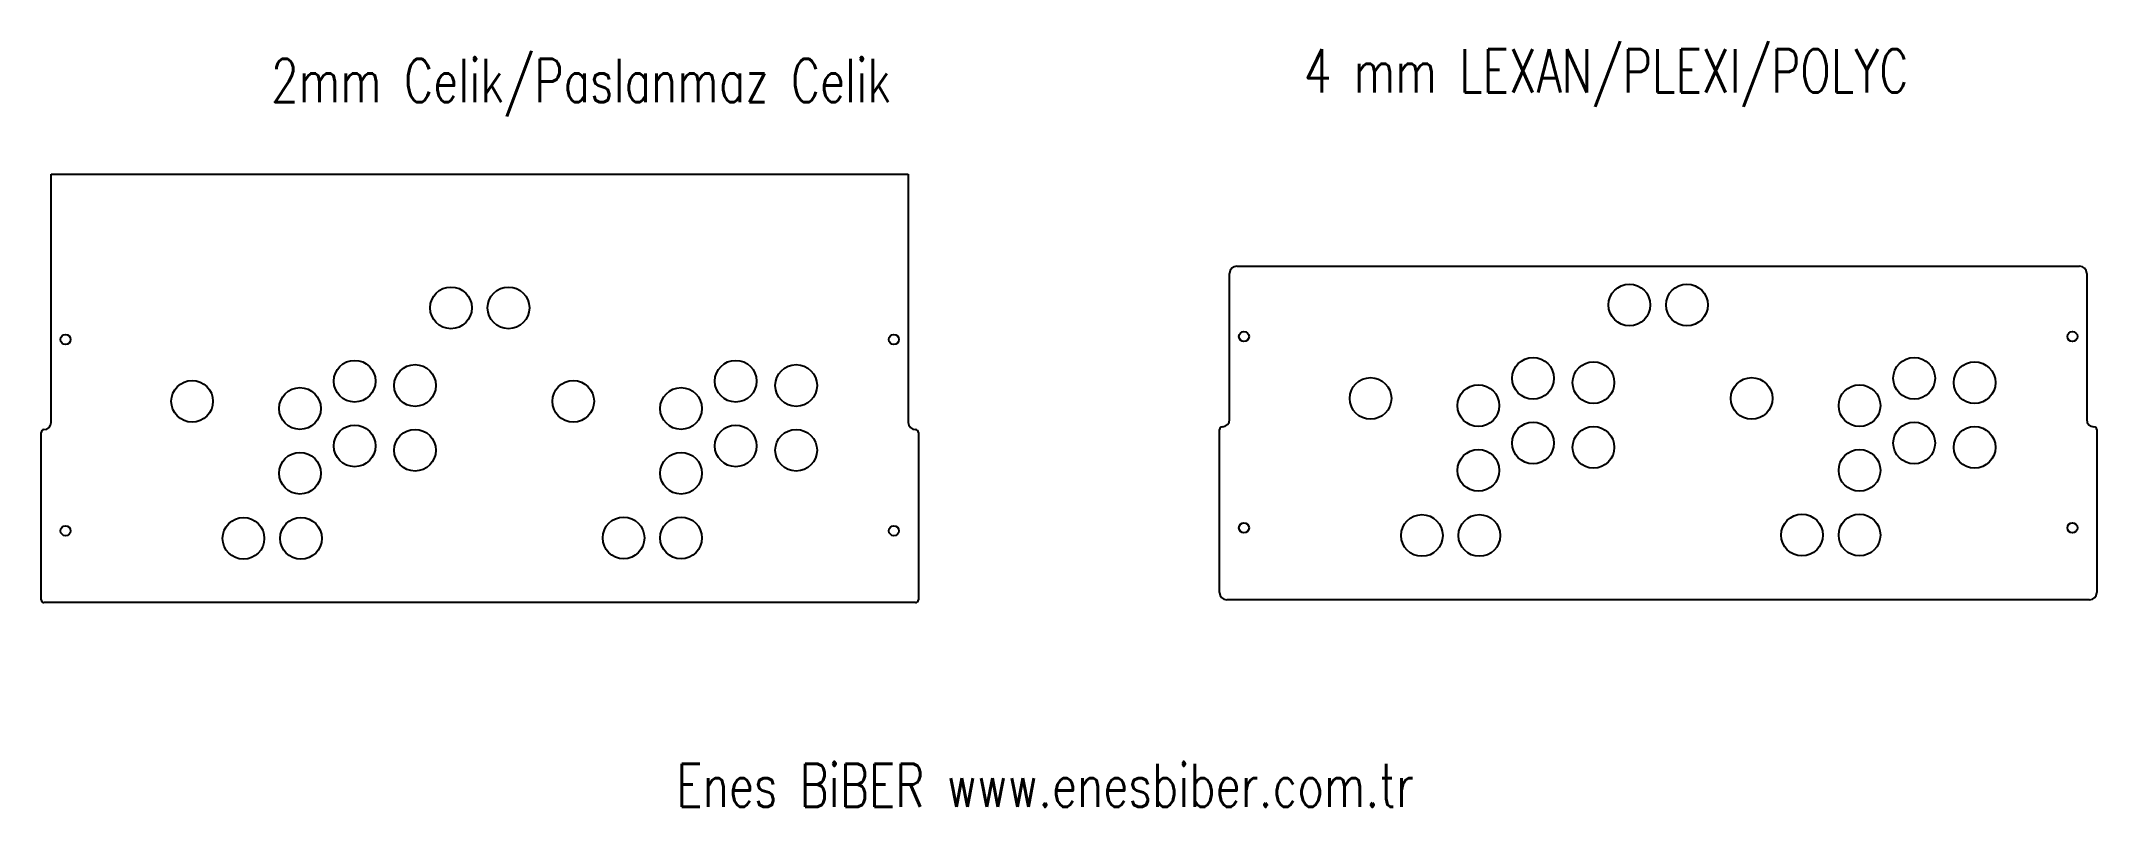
# Model space of a CAD drawing. Header units: millimetres. Extents: x 0 to 1429, y -142 to 391.
import ezdxf

# ---------------------------------------------------------------- set-up
doc = ezdxf.new("R2010")
doc.units = ezdxf.units.MM
doc.header["$LTSCALE"] = 100
doc.layers.get('0').update_dxf_attribs({"lineweight": 25})
doc.styles.add('Arch-Dim', font='romans.shx', dxfattribs={"width": 0.75})

# ---------------------------------------------------------------- blocks, each defined once
blk = doc.blocks.new('lexan')
for p, q in [((826.4, 127.3), (826.4, 229)), ((831.4, 234), (1417.4, 234)), ((1422.4, 229), (1422.4, 127.3)), ((819.4, 7), (819.4, 120.3)), ((1429.4, 120.3), (1429.4, 7)), ((1424.4, 2), (824.4, 2)), ((824.4, 2), (824.4, 2)), ((1424.4, 2), (1424.4, 2))]:
    blk.add_line(p, q)
for centre, radius in [((1104.4, 207), 14.5), ((1144.4, 207), 14.5), ((836.4, 185), 3.5), ((1412.4, 185), 3.5), ((1037.4, 156), 14.5), ((1079.4, 153), 14.5), ((1302.4, 156), 14.5), ((1344.4, 153), 14.5), ((924.4, 142), 14.5), ((999.4, 137), 14.5), ((1189.4, 142), 14.5), ((1264.4, 137), 14.5), ((1037.4, 111), 14.5), ((1079.4, 108), 14.5), ((1302.4, 111), 14.5), ((1344.4, 108), 14.5), ((999.4, 92), 14.5), ((1264.4, 92), 14.5), ((960.1, 46.7), 14.5), ((1000.1, 46.7), 14.5), ((1224.4, 47), 14.5), ((1264.4, 47), 14.5), ((836.4, 52), 3.5), ((1412.4, 52), 3.5)]:
    blk.add_circle(centre, radius)
for centre, radius, start, end in [((831.4, 229), 5, 90, 180), ((1417.4, 229), 5, 0, 90), ((821.4, 120.3), 2, 90.0848, 180), ((821.4, 127.3), 5, 270.0848, 360), ((1427.4, 127.3), 5, 180, 270), ((1427.4, 120.3), 2, 0, 90), ((824.4, 7), 5, 180, 270), ((1424.4, 7), 5, 270, 0)]:
    blk.add_arc(centre, radius, start, end)
blk = doc.blocks.new('rustfri_2mm')
for p, q in [((7, 283), (7, 298)), ((7, 298), (603, 298)), ((603, 298), (603, 283)), ((7, 233), (7, 283)), ((603, 283), (603, 233)), ((7, 125.3), (7, 233)), ((603, 233), (603, 125.3)), ((0, 2), (0, 118.3)), ((610, 118.3), (610, 2)), ((5, 0), (2, 0)), ((605, 0), (5, 0)), ((608, 0), (605, 0))]:
    blk.add_line(p, q)
for centre, radius in [((285, 205), 14.5), ((325, 205), 14.5), ((17, 183), 3.5), ((593, 183), 3.5), ((218, 154), 14.5), ((260, 151), 14.5), ((483, 154), 14.5), ((525, 151), 14.5), ((105, 140), 14.5), ((180, 135), 14.5), ((370, 140), 14.5), ((445, 135), 14.5), ((218, 109), 14.5), ((260, 106), 14.5), ((483, 109), 14.5), ((525, 106), 14.5), ((180, 90), 14.5), ((445, 90), 14.5), ((140.7, 44.7), 14.5), ((180.7, 44.7), 14.5), ((405, 45), 14.5), ((445, 45), 14.5), ((17, 50), 3.5), ((593, 50), 3.5)]:
    blk.add_circle(centre, radius)
for centre, radius, start, end in [((2, 118.3), 2, 90, 180), ((2, 125.3), 5, 270, 360), ((608, 125.3), 5, 180, 270), ((608, 118.3), 2, 0, 90), ((2, 2), 2, 180, 270), ((608, 2), 2, 270, 0)]:
    blk.add_arc(centre, radius, start, end)

msp = doc.modelspace()

# ---------------------------------------------------------------- block references
for name in ['rustfri_2mm', 'lexan']:
    msp.add_blockref(name, (0, 0))

# ---------------------------------------------------------------- texts
at = {"char_height": 30, "width": 870.418, "attachment_point": 1, "style": 'Arch-Dim'}
for s, insert in [('4 mm LEXAN/PLEXI/POLYC', (878, 384.8)), ('2mm Celik/Paslanmaz Celik', (159.8, 378.1)), ('Enes BiBER www.enesbiber.com.tr', (441.6, -112.1))]:
    msp.add_mtext(s, dxfattribs=dict(at, insert=insert))

doc.saveas('drawing.dxf')
